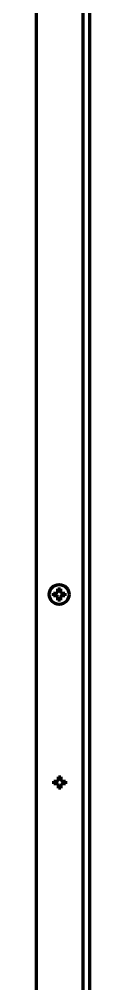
# Model space of a CAD drawing. Header units: inches. Extents: x -3077 to 7201, y 316 to 5463.
# Drawn here: x 7142 to 7163.7, y 2974.8 to 3365 of the extents above; entities that cross this region are included whole.
import ezdxf

# ---------------------------------------------------------------- set-up
doc = ezdxf.new("R2010")
doc.units = ezdxf.units.IN

msp = doc.modelspace()

# ---------------------------------------------------------------- linework, layer by layer
at = {"linetype": 'Continuous', "lineweight": 70}
for p, q in [((7163.71, 2085.76), (7163.71, 3737.28)), ((7160.91, 2426.36), (7160.91, 3727.33)), ((7142.01, 3722.41), (7142.01, 2424.36)), ((7149.01, 3132.26), (7149.01, 3132.76)), ((7149.01, 3131.76), (7149.01, 3132.26)), ((7153.61, 3132.76), (7153.61, 3132.26)), ((7153.61, 3132.26), (7153.61, 3131.76)), ((7149.21, 3056.16), (7149.21, 3056.66)), ((7149.21, 3055.66), (7149.21, 3056.16)), ((7153.81, 3056.66), (7153.81, 3056.16)), ((7153.81, 3056.16), (7153.81, 3055.66))]:
    msp.add_line(p, q, dxfattribs=at)
msp.add_circle((7151.31, 3132.26), 4, dxfattribs=at)
for points in [[(7150.81, 3133.26), (7150.81, 3133.31), (7150.81, 3133.42), (7150.81, 3133.58), (7150.81, 3133.74), (7150.81, 3133.89), (7150.81, 3134.05), (7150.81, 3134.2), (7150.81, 3134.37), (7150.81, 3134.49), (7150.81, 3134.56)], [(7150.81, 3134.56), (7150.97, 3134.56), (7151.31, 3134.56), (7151.64, 3134.56), (7151.81, 3134.56)], [(7150.31, 3131.76), (7150.25, 3131.76), (7150.14, 3131.76), (7149.98, 3131.76), (7149.82, 3131.76), (7149.67, 3131.76), (7149.52, 3131.76), (7149.36, 3131.76), (7149.19, 3131.76), (7149.07, 3131.76), (7149.01, 3131.76)], [(7150.31, 3132.76), (7150.33, 3132.78), (7150.38, 3132.83), (7150.45, 3132.9), (7150.52, 3132.97), (7150.59, 3133.04), (7150.66, 3133.11), (7150.73, 3133.18), (7150.78, 3133.23), (7150.81, 3133.26)], [(7150.81, 3131.26), (7150.78, 3131.28), (7150.73, 3131.33), (7150.65, 3131.41), (7150.58, 3131.48), (7150.51, 3131.55), (7150.44, 3131.62), (7150.37, 3131.69), (7150.33, 3131.73), (7150.31, 3131.76)], [(7151.81, 3129.96), (7151.64, 3129.96), (7151.31, 3129.96), (7150.97, 3129.96), (7150.81, 3129.96)], [(7151.81, 3133.26), (7151.83, 3133.23), (7151.88, 3133.18), (7151.96, 3133.1), (7152.03, 3133.03), (7152.1, 3132.96), (7152.17, 3132.89), (7152.24, 3132.82), (7152.28, 3132.78), (7152.31, 3132.76)], [(7152.31, 3131.76), (7152.28, 3131.73), (7152.23, 3131.68), (7152.16, 3131.61), (7152.09, 3131.54), (7152.02, 3131.47), (7151.95, 3131.4), (7151.88, 3131.33), (7151.83, 3131.28), (7151.81, 3131.26)], [(7151.81, 3131.26), (7151.81, 3131.2), (7151.81, 3131.09), (7151.81, 3130.93), (7151.81, 3130.77), (7151.81, 3130.62), (7151.81, 3130.47), (7151.81, 3130.31), (7151.81, 3130.14), (7151.81, 3130.02), (7151.81, 3129.96)], [(7152.31, 3132.76), (7152.36, 3132.76), (7152.47, 3132.76), (7152.63, 3132.76), (7152.79, 3132.76), (7152.94, 3132.76), (7153.1, 3132.76), (7153.25, 3132.76), (7153.42, 3132.76), (7153.54, 3132.76), (7153.61, 3132.76)], [(7150.51, 3055.66), (7150.45, 3055.66), (7150.34, 3055.66), (7150.18, 3055.66), (7150.02, 3055.66), (7149.87, 3055.66), (7149.72, 3055.66), (7149.56, 3055.66), (7149.39, 3055.66), (7149.27, 3055.66), (7149.21, 3055.66)], [(7150.51, 3056.66), (7150.53, 3056.68), (7150.58, 3056.73), (7150.65, 3056.8), (7150.72, 3056.87), (7150.79, 3056.94), (7150.86, 3057.01), (7150.93, 3057.08), (7150.98, 3057.13), (7151.01, 3057.16)], [(7151.01, 3055.16), (7150.98, 3055.18), (7150.93, 3055.23), (7150.85, 3055.31), (7150.78, 3055.38), (7150.71, 3055.45), (7150.64, 3055.52), (7150.57, 3055.59), (7150.53, 3055.63), (7150.51, 3055.66)], [(7151.01, 3057.16), (7151.01, 3057.21), (7151.01, 3057.32), (7151.01, 3057.48), (7151.01, 3057.64), (7151.01, 3057.79), (7151.01, 3057.95), (7151.01, 3058.1), (7151.01, 3058.27), (7151.01, 3058.39), (7151.01, 3058.46)], [(7151.01, 3058.46), (7151.17, 3058.46), (7151.51, 3058.46), (7151.84, 3058.46), (7152.01, 3058.46)], [(7152.01, 3057.16), (7152.03, 3057.13), (7152.08, 3057.08), (7152.16, 3057), (7152.23, 3056.93), (7152.3, 3056.86), (7152.37, 3056.79), (7152.44, 3056.72), (7152.48, 3056.68), (7152.51, 3056.66)], [(7152.51, 3055.66), (7152.48, 3055.63), (7152.43, 3055.58), (7152.36, 3055.51), (7152.29, 3055.44), (7152.22, 3055.37), (7152.15, 3055.3), (7152.08, 3055.23), (7152.03, 3055.18), (7152.01, 3055.16)], [(7152.51, 3056.66), (7152.56, 3056.66), (7152.67, 3056.66), (7152.83, 3056.66), (7152.99, 3056.66), (7153.14, 3056.66), (7153.3, 3056.66), (7153.45, 3056.66), (7153.62, 3056.66), (7153.74, 3056.66), (7153.81, 3056.66)], [(7152.01, 3053.86), (7151.84, 3053.86), (7151.51, 3053.86), (7151.17, 3053.86), (7151.01, 3053.86)], [(7152.01, 3055.16), (7152.01, 3055.1), (7152.01, 3054.99), (7152.01, 3054.83), (7152.01, 3054.67), (7152.01, 3054.52), (7152.01, 3054.37), (7152.01, 3054.21), (7152.01, 3054.04), (7152.01, 3053.92), (7152.01, 3053.86)]]:
    msp.add_open_spline(points, degree=3, dxfattribs=at)
for points in [[(7151.81, 3134.56), (7151.81, 3134.35), (7151.81, 3134.14), (7151.81, 3133.82), (7151.81, 3133.71), (7151.81, 3133.48), (7151.81, 3133.37), (7151.81, 3133.26)], [(7149.01, 3132.76), (7149.21, 3132.76), (7149.42, 3132.76), (7149.74, 3132.76), (7149.85, 3132.76), (7150.08, 3132.76), (7150.19, 3132.76), (7150.31, 3132.76)], [(7150.81, 3129.96), (7150.81, 3130.16), (7150.81, 3130.37), (7150.81, 3130.69), (7150.81, 3130.8), (7150.81, 3131.03), (7150.81, 3131.14), (7150.81, 3131.26)], [(7153.61, 3131.76), (7153.4, 3131.76), (7153.19, 3131.76), (7152.87, 3131.76), (7152.76, 3131.76), (7152.53, 3131.76), (7152.42, 3131.76), (7152.31, 3131.76)], [(7149.21, 3056.66), (7149.41, 3056.66), (7149.62, 3056.66), (7149.94, 3056.66), (7150.05, 3056.66), (7150.28, 3056.66), (7150.39, 3056.66), (7150.51, 3056.66)], [(7152.01, 3058.46), (7152.01, 3058.25), (7152.01, 3058.04), (7152.01, 3057.72), (7152.01, 3057.61), (7152.01, 3057.38), (7152.01, 3057.27), (7152.01, 3057.16)], [(7153.81, 3055.66), (7153.6, 3055.66), (7153.39, 3055.66), (7153.07, 3055.66), (7152.96, 3055.66), (7152.73, 3055.66), (7152.62, 3055.66), (7152.51, 3055.66)], [(7151.01, 3053.86), (7151.01, 3054.06), (7151.01, 3054.27), (7151.01, 3054.59), (7151.01, 3054.7), (7151.01, 3054.93), (7151.01, 3055.04), (7151.01, 3055.16)]]:
    msp.add_open_spline(points, degree=3, knots=[0, 0, 0, 0, 0.5, 0.5, 0.75, 0.75, 1, 1, 1, 1], dxfattribs=at)

doc.saveas('drawing.dxf')
